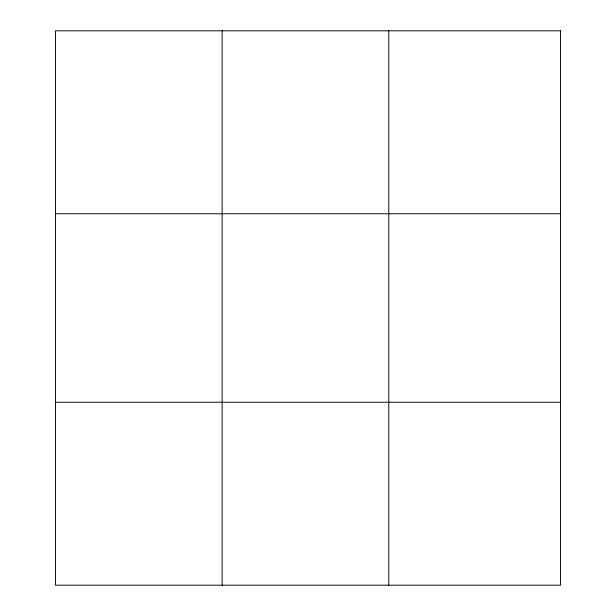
<?xml version="1.0" encoding="UTF-8"?>
<svg xmlns="http://www.w3.org/2000/svg" width="616" height="616" viewBox="0 0 616 616"><rect width="100%" height="100%" fill="white"/><g stroke="black" fill="none" stroke-linecap="round" stroke-linejoin="round"><path stroke-width="0.92" d="M222.16 585.2L222.16 30.8M388.788 585.2L388.788 30.8M55.525 213.752L560.475 213.752M55.525 402.248L560.475 402.248M560.475 30.8L560.475 585.2L55.525 585.2L55.525 30.8L560.475 30.8"/></g></svg>
